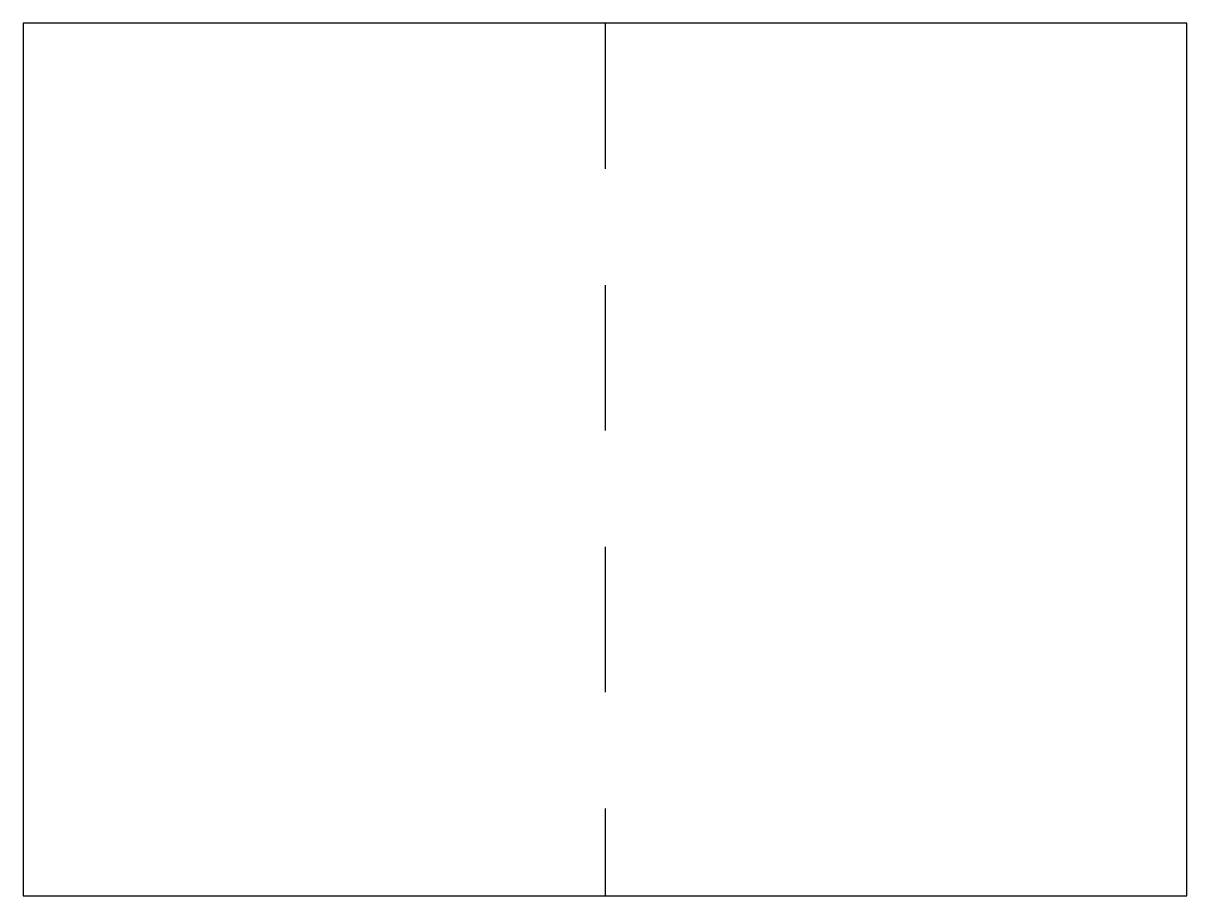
# Model space of a CAD drawing. Header units: inches. Extents: x -0.5 to 0.5, y 0 to 0.75.
import ezdxf

# ---------------------------------------------------------------- set-up
doc = ezdxf.new("R2010")
doc.units = ezdxf.units.IN
doc.header["$LTSCALE"] = 0.5
doc.header["$MEASUREMENT"] = 0
doc.linetypes.add('HIDDEN', pattern=[0.375, 0.25, -0.125])

msp = doc.modelspace()

# ---------------------------------------------------------------- linework, layer by layer
for p, q in [((0.5, 0.75), (-0.5, 0.75)), ((-0.5, 0.75), (-0.5, 0)), ((0.5, 0), (0.5, 0.75)), ((-0.5, 0), (0.5, 0))]:
    msp.add_line(p, q)
at = {"color": 7, "linetype": 'HIDDEN'}
msp.add_line((0, 0.75), (0, 0), dxfattribs=at)

doc.saveas('drawing.dxf')
